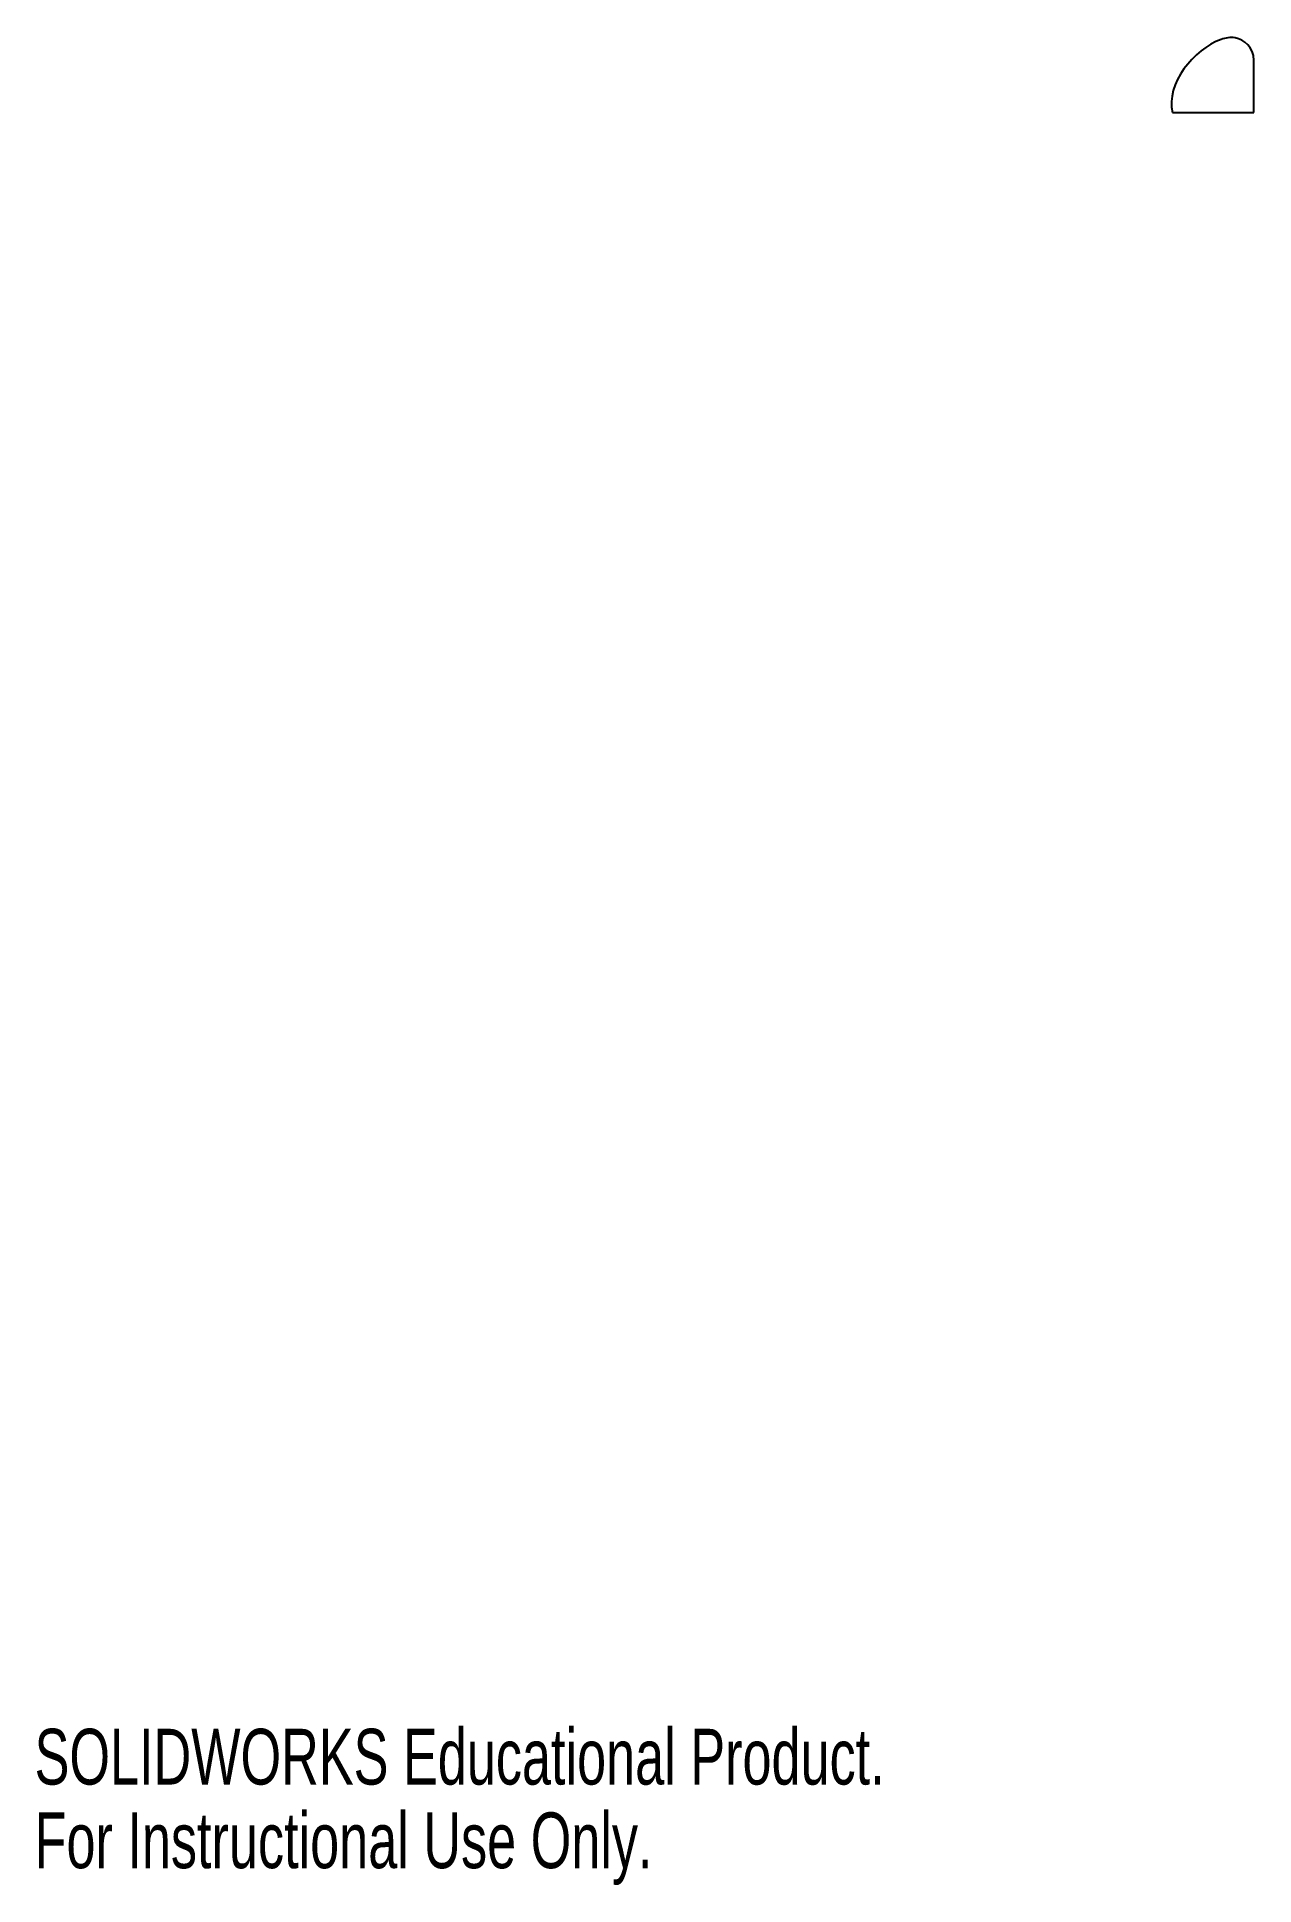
# Model space of a CAD drawing. Header units: millimetres. Extents: x 1 to 318, y 0 to 482.
import ezdxf

# ---------------------------------------------------------------- set-up
doc = ezdxf.new("R2010")
doc.units = ezdxf.units.MM
doc.styles.add('SLDTEXTSTYLE0', font='TXT', dxfattribs={"width": 0.7})

msp = doc.modelspace()

# ---------------------------------------------------------------- linework, layer by layer
at = {"color": 7, "linetype": 'Continuous', "lineweight": 25}
for p, q in [((318.1, 462.27), (318.1, 475.81)), ((296.88, 462.27), (318.1, 462.27))]:
    msp.add_line(p, q, dxfattribs=at)
msp.add_open_spline([(318.1, 475.81), (318.15, 479.37), (313.97, 482.34), (303.74, 480.34), (295.01, 469.6), (296.88, 462.27)], degree=3, knots=[0, 0, 0, 0, 0.200637, 0.315853, 1, 1, 1, 1], dxfattribs=at)

# ---------------------------------------------------------------- texts
at = {"color": 7, "linetype": 'Continuous', "char_height": 14.5493, "attachment_point": 1, "style": 'SLDTEXTSTYLE0'}
for s, insert in [('SOLIDWORKS Educational Product.', (0, 40.58)), ('For Instructional Use Only.', (0, 18.76))]:
    msp.add_mtext(s, dxfattribs=dict(at, insert=insert))

doc.saveas('drawing.dxf')
